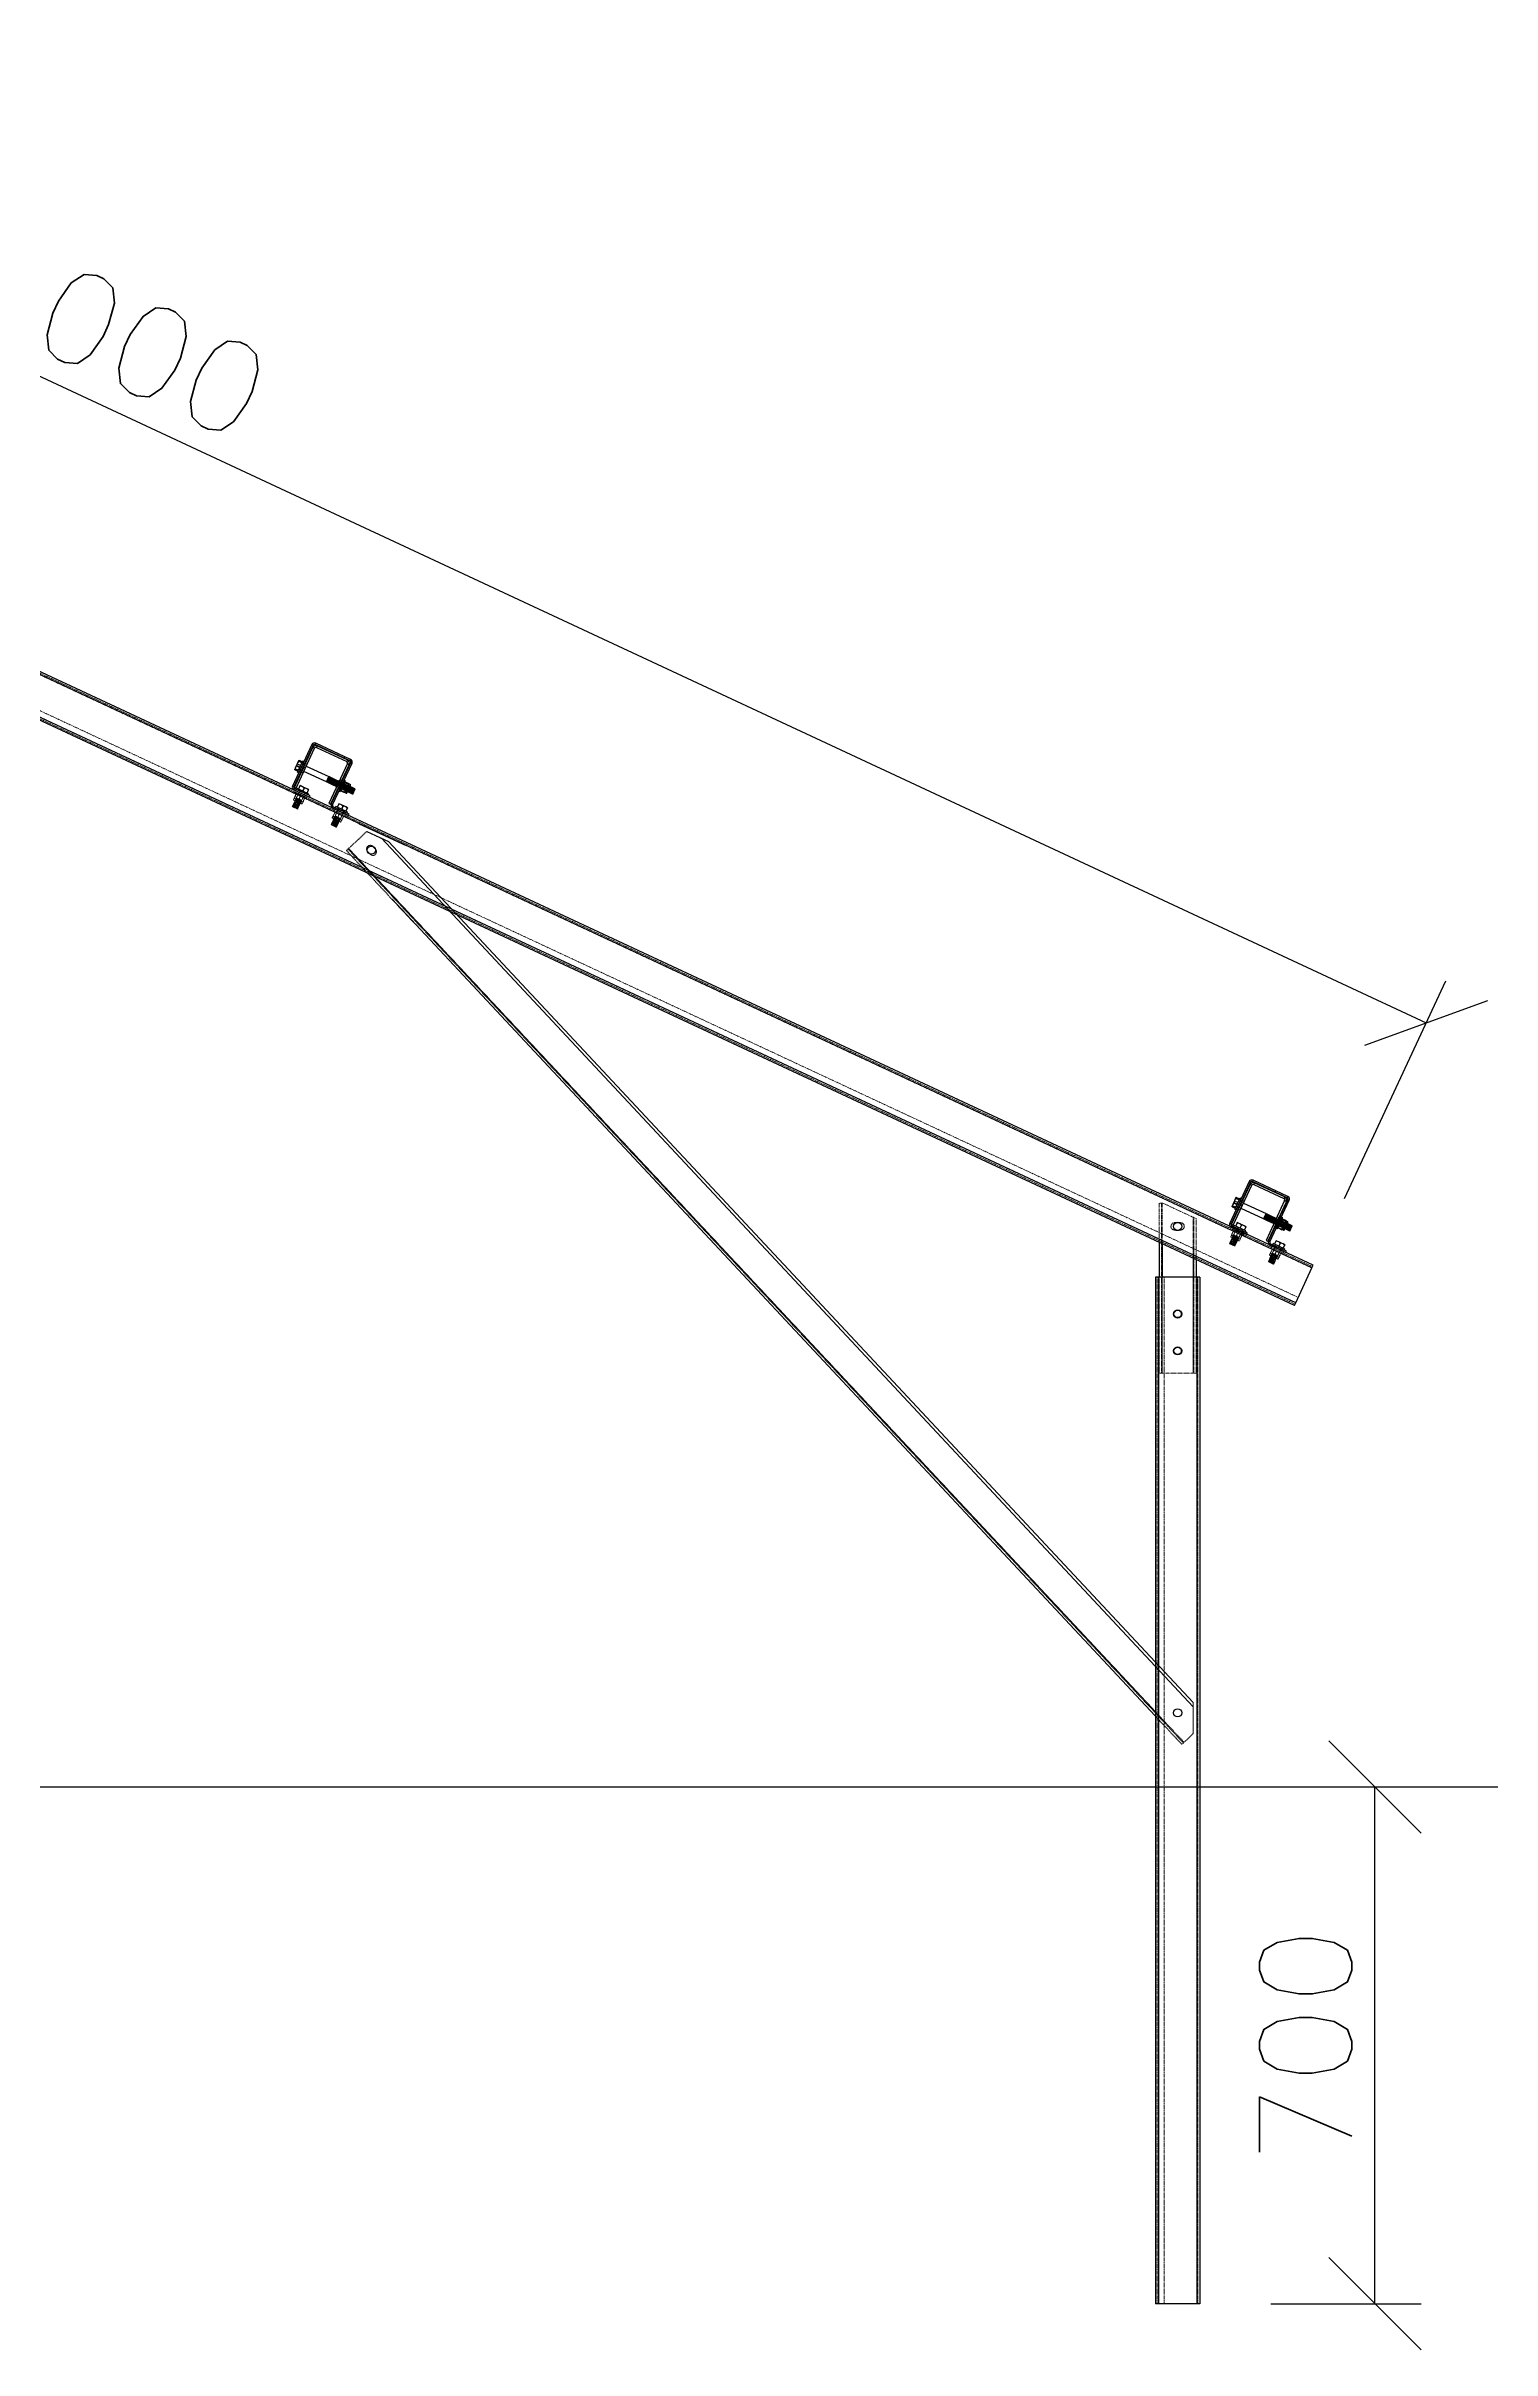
# Model space of a CAD drawing. Header units: millimetres. Extents: x -116399 to 112199, y -90759 to -31335.
# Drawn here: x 106836 to 108793, y -43565 to -40446 of the extents above; entities that cross this region are included whole.
import ezdxf

# ---------------------------------------------------------------- set-up
doc = ezdxf.new("R2010")
doc.units = ezdxf.units.MM
doc.linetypes.add('HIDDEN', pattern=[1.905, 1.27, -0.635])
doc.styles.add('Annotative', font='simplex.shx', dxfattribs={"height": 2.5})
doc.dimstyles.new('Annotative', dxfattribs={"dimscale": 0, "dimtxt": 2.5, "dimasz": 2.5, "dimexe": 1.25, "dimexo": 2, "dimtad": 1, "dimtxsty": 'Annotative', "dimblk": 'OBLIQUE', "dimcen": 2.5, "dimazin": 3, "dimtfac": 1, "dimtmove": 0, "dimatfit": 3, "dimfxl": 1})

# ---------------------------------------------------------------- blocks, each defined once
blk = doc.blocks.new('_Oblique')
at = {"color": 0, "linetype": 'ByBlock', "lineweight": -2}
blk.add_line((-0.5, -0.5), (0.5, 0.5), dxfattribs=at)
blk = doc.blocks.new('*D423')
at = {"color": 8, "lineweight": -2}
for p, q in [((108541.7, -42802.4), (108697.2, -42802.4)), ((108634.7, -43502.2), (108634.7, -42802.4)), ((108493.6, -43502.2), (108697.2, -43502.2))]:
    blk.add_line(p, q, dxfattribs=at)
at = {"layer": 'Defpoints', "color": 0}
for p in [(108441.7, -42802.4), (108634.7, -42802.4), (108393.6, -43502.2)]:
    blk.add_point(p, dxfattribs=at)
at = {"color": 8, "lineweight": -2, "xscale": 125, "yscale": 125, "zscale": 125}
for p, rotation in [((108634.7, -42802.4), 90), ((108634.7, -43502.2), 270)]:
    blk.add_blockref('_Oblique', p, dxfattribs=dict(at, rotation=rotation))
at = {"insert": (108541, -43152.3), "char_height": 125, "attachment_point": 5, "rotation": 90, "style": 'Annotative'}
blk.add_mtext('700', dxfattribs=at)
blk = doc.blocks.new('*D426')
at = {"color": 8, "lineweight": -2}
for p, q in [((104968.2, -40315.2), (105105.5, -40020.8)), ((105079.1, -40077.4), (108704.3, -41767.9)), ((108593.4, -42005.7), (108730.7, -41711.3))]:
    blk.add_line(p, q, dxfattribs=at)
at = {"layer": 'Defpoints', "color": 0}
for p in [(104925.9, -40405.8), (108704.3, -41767.9), (108551.2, -42096.3)]:
    blk.add_point(p, dxfattribs=at)
at = {"color": 8, "lineweight": -2, "xscale": 125, "yscale": 125, "zscale": 125}
for p, rotation in [((105079.1, -40077.4), 154.9996608847021), ((108704.3, -41767.9), 334.9996608847022)]:
    blk.add_blockref('_Oblique', p, dxfattribs=dict(at, rotation=rotation))
at = {"insert": (106931.3, -40837.7), "char_height": 125, "attachment_point": 5, "rotation": 334.9997, "style": 'Annotative'}
blk.add_mtext('4000', dxfattribs=at)
blk = doc.blocks.new('A$Cebdbe276')
at = {"color": 5, "linetype": 'Continuous', "lineweight": 25}
for p, q in [((-26, -2), (-26, 0)), ((26, 0), (-26, 0)), ((26, 0), (26, -2)), ((-36.8, -30.9), (-36.9, -31)), ((-36.9, -31), (-36.9, -31.2)), ((-36.9, -31), (-36.9, -31)), ((-36.4, -30.5), (-36.6, -30.6)), ((-36.4, -30.5), (-31.6, -30.5)), ((-31.6, -29), (-30, -29)), ((-31.6, -45.1), (-31.6, -29)), ((-30, -4), (-28, -4)), ((-30, -4), (-30, -66)), ((-28, -4), (-28, -66)), ((26, -2), (-26, -2)), ((28, -4), (30, -4)), ((28, -66), (28, -4)), ((30, -66), (30, -4)), ((30, -29), (31.6, -29)), ((31.6, -45.1), (31.6, -29)), ((31.6, -31), (31.6, -31)), ((32.1, -30.7), (37.6, -30.7)), ((38.1, -31), (38.1, -31)), ((38.1, -31), (40.1, -31)), ((38.1, -44), (38.1, -31)), ((40.1, -44), (40.1, -31)), ((-36.9, -31.2), (-36.4, -31.7)), ((-36.9, -31.2), (-36.9, -34.7)), ((-36.4, -32), (-36.9, -34.7)), ((-36.9, -34.7), (-36.9, -35.9)), ((-36.9, -35.9), (-36.4, -38.6)), ((-36.9, -35.9), (-36.9, -41.2)), ((-36.4, -39), (-36.9, -41.2)), ((-36.9, -41.2), (-36.9, -42.2)), ((-36.9, -42.2), (-36.4, -44.4)), ((-36.9, -42.2), (-36.9, -44)), ((-36.4, -44.5), (-36.8, -44.1)), ((-36.4, -32), (-36.4, -31.7)), ((-31.6, -31.7), (-36.4, -31.7)), ((-36.4, -32), (-31.6, -32)), ((-31.6, -38.6), (-36.4, -38.6)), ((-36.4, -39), (-36.4, -38.6)), ((-36.4, -39), (-31.6, -39)), ((-31.6, -44.4), (-36.4, -44.4)), ((-36.4, -44.5), (-36.4, -44.4)), ((-36.4, -44.5), (-31.6, -44.5)), ((-31.6, -46), (-31.6, -45.1)), ((-30, -46), (-31.6, -46)), ((-28, -33.5), (-27, -33.5)), ((-27, -41.5), (-28, -41.5)), ((-24.5, -33.5), (9.2, -33.5)), ((9.2, -41.5), (-24.5, -41.5)), ((-21, -61.6), (-21, -61.1)), ((-18.3, -61.1), (-21, -61.1)), ((-21, -61.6), (-20.8, -61.6)), ((-21, -61.6), (-21, -66.4)), ((-18.3, -61.1), (-20.8, -61.6)), ((-20.8, -66.4), (-20.8, -61.6)), ((-17.2, -61.1), (-18.3, -61.1)), ((-11.8, -61.1), (-17.2, -61.1)), ((-14.7, -61.6), (-17.2, -61.1)), ((-14.7, -61.6), (-14.3, -61.6)), ((-14.7, -61.6), (-14.7, -66.4)), ((-11.8, -61.1), (-14.3, -61.6)), ((-14.3, -66.4), (-14.3, -61.6)), ((-10.7, -61.1), (-11.8, -61.1)), ((-8.2, -61.6), (-10.7, -61.1)), ((-8, -61.1), (-10.7, -61.1)), ((-8.2, -61.6), (-8.2, -66.4)), ((-8.2, -61.6), (-8, -61.6)), ((-8, -61.1), (-8, -61.6)), ((-8, -66.4), (-8, -61.6)), ((9.2, -41.5), (9.2, -33.5)), ((9.2, -33.7), (9.4, -33.7)), ((9.4, -41.3), (9.2, -41.3)), ((9.4, -33.5), (10.2, -33.5)), ((9.4, -41.5), (9.4, -33.5)), ((10.2, -41.5), (9.4, -41.5)), ((10.2, -41.5), (10.2, -33.5)), ((10.2, -33.7), (10.4, -33.7)), ((10.4, -41.3), (10.2, -41.3)), ((10.4, -33.5), (11.2, -33.5)), ((10.4, -41.5), (10.4, -33.5)), ((11.2, -41.5), (10.4, -41.5)), ((11.2, -41.5), (11.2, -33.5)), ((11.2, -33.7), (11.4, -33.7)), ((11.4, -41.3), (11.2, -41.3)), ((11.4, -33.5), (12.2, -33.5)), ((11.4, -41.5), (11.4, -33.5)), ((12.2, -41.5), (11.4, -41.5)), ((12.2, -41.5), (12.2, -33.5)), ((12.2, -33.7), (12.4, -33.7)), ((12.4, -41.3), (12.2, -41.3)), ((12.4, -33.5), (13.2, -33.5)), ((12.4, -41.5), (12.4, -33.5)), ((13.2, -41.5), (12.4, -41.5)), ((13.2, -41.5), (13.2, -33.5)), ((13.2, -33.7), (13.4, -33.7)), ((13.4, -41.3), (13.2, -41.3)), ((13.4, -33.5), (14.2, -33.5)), ((13.4, -41.5), (13.4, -33.5)), ((14.2, -41.5), (13.4, -41.5)), ((14.2, -41.5), (14.2, -33.5)), ((14.2, -33.7), (14.4, -33.7)), ((14.4, -41.3), (14.2, -41.3)), ((14.4, -33.5), (15.2, -33.5)), ((14.4, -41.5), (14.4, -33.5)), ((15.2, -41.5), (14.4, -41.5)), ((15.2, -41.5), (15.2, -33.5)), ((15.2, -33.7), (15.4, -33.7)), ((15.4, -41.3), (15.2, -41.3)), ((15.4, -33.5), (16.2, -33.5)), ((15.4, -41.5), (15.4, -33.5)), ((16.2, -41.5), (15.4, -41.5)), ((16.2, -41.5), (16.2, -33.5)), ((16.2, -33.7), (16.4, -33.7)), ((16.4, -41.3), (16.2, -41.3)), ((16.4, -33.5), (17.2, -33.5)), ((16.4, -41.5), (16.4, -33.5)), ((17.2, -41.5), (16.4, -41.5)), ((17.2, -41.5), (17.2, -33.5)), ((17.2, -33.7), (17.4, -33.7)), ((17.4, -41.3), (17.2, -41.3)), ((17.4, -33.5), (18.2, -33.5)), ((17.4, -41.5), (17.4, -33.5)), ((18.2, -41.5), (17.4, -41.5)), ((18.2, -41.5), (18.2, -33.5)), ((18.2, -33.7), (18.4, -33.7)), ((18.4, -41.3), (18.2, -41.3)), ((18.4, -33.5), (19.2, -33.5)), ((18.4, -41.5), (18.4, -33.5)), ((19.2, -41.5), (18.4, -41.5)), ((19.2, -41.5), (19.2, -33.5)), ((19.2, -33.7), (19.4, -33.7)), ((19.4, -41.3), (19.2, -41.3)), ((19.4, -33.5), (20.2, -33.5)), ((19.4, -41.5), (19.4, -33.5)), ((20.2, -41.5), (19.4, -41.5)), ((20.2, -41.5), (20.2, -33.5)), ((20.2, -33.7), (20.4, -33.7)), ((20.4, -41.3), (20.2, -41.3)), ((20.4, -33.5), (21.2, -33.5)), ((20.4, -41.5), (20.4, -33.5)), ((21.2, -41.5), (20.4, -41.5)), ((21.2, -41.5), (21.2, -33.5)), ((21.2, -33.7), (21.4, -33.7)), ((21.4, -41.3), (21.2, -41.3)), ((21.4, -33.5), (22.2, -33.5)), ((21.4, -41.5), (21.4, -33.5)), ((22.2, -41.5), (21.4, -41.5)), ((22.2, -41.5), (22.2, -33.5)), ((22.2, -33.7), (22.4, -33.7)), ((22.4, -41.3), (22.2, -41.3)), ((22.4, -33.5), (23.2, -33.5)), ((22.4, -41.5), (22.4, -33.5)), ((23.2, -41.5), (22.4, -41.5)), ((23.2, -41.5), (23.2, -33.5)), ((23.2, -33.7), (23.4, -33.7)), ((23.4, -41.3), (23.2, -41.3)), ((23.4, -33.5), (24.2, -33.5)), ((23.4, -41.5), (23.4, -33.5)), ((24.2, -41.5), (23.4, -41.5)), ((24.2, -41.5), (24.2, -33.5)), ((24.2, -33.7), (24.4, -33.7)), ((24.4, -41.3), (24.2, -41.3)), ((24.4, -33.5), (24.5, -33.5)), ((24.4, -41.5), (24.4, -33.5)), ((24.5, -41.5), (24.4, -41.5)), ((27, -33.5), (27.2, -33.5)), ((27.2, -41.5), (27, -41.5)), ((27.2, -41.5), (27.2, -33.5)), ((27.2, -33.7), (27.4, -33.7)), ((27.4, -41.3), (27.2, -41.3)), ((27.4, -33.5), (28, -33.5)), ((27.4, -41.5), (27.4, -33.5)), ((28, -41.5), (27.4, -41.5)), ((31.6, -46), (30, -46)), ((32.2, -41.5), (31.6, -41.5)), ((31.6, -44), (31.6, -44)), ((31.6, -46), (31.6, -45.1)), ((32.1, -31.5), (32.1, -31.3)), ((37.6, -31.3), (32.1, -31.3)), ((32.1, -31.5), (37.6, -31.5)), ((32.1, -38.3), (32.1, -37.9)), ((37.6, -37.9), (32.1, -37.9)), ((32.1, -38.3), (37.6, -38.3)), ((32.1, -43.5), (32.1, -43.7)), ((32.1, -44.3), (32.1, -44.1)), ((37.6, -44.1), (32.1, -44.1)), ((32.1, -44.3), (37.6, -44.3)), ((37, -61.6), (37, -61.1)), ((39.7, -61.1), (37, -61.1)), ((37, -61.6), (37.2, -61.6)), ((37, -61.6), (37, -66.4)), ((39.7, -61.1), (37.2, -61.6)), ((37.2, -66.4), (37.2, -61.6)), ((37.6, -31.5), (37.6, -31.3)), ((37.6, -38.3), (37.6, -37.9)), ((38, -41.4), (37.6, -43.5)), ((37.6, -43.5), (37.6, -43.7)), ((37.6, -44.3), (37.6, -44.1)), ((38.1, -44), (38.1, -44)), ((40.1, -44), (38.1, -44)), ((40.8, -61.1), (39.7, -61.1)), ((40.6, -43.5), (40.6, -31.5)), ((40.6, -33.5), (41.2, -33.5)), ((41.2, -41.5), (40.6, -41.5)), ((46.2, -61.1), (40.8, -61.1)), ((43.3, -61.6), (40.8, -61.1)), ((41.2, -41.5), (41.2, -33.5)), ((41.2, -33.7), (41.4, -33.7)), ((41.4, -41.3), (41.2, -41.3)), ((41.4, -33.5), (42.2, -33.5)), ((41.4, -41.5), (41.4, -33.5)), ((42.2, -41.5), (41.4, -41.5)), ((42.2, -41.5), (42.2, -33.5)), ((42.2, -33.7), (42.4, -33.7)), ((42.4, -41.3), (42.2, -41.3)), ((42.4, -33.5), (43.2, -33.5)), ((42.4, -41.5), (42.4, -33.5)), ((43.2, -41.5), (42.4, -41.5)), ((43.2, -41.5), (43.2, -33.5)), ((43.2, -33.7), (43.4, -33.7)), ((43.4, -41.3), (43.2, -41.3)), ((43.3, -61.6), (43.7, -61.6)), ((43.3, -61.6), (43.3, -66.4)), ((43.4, -33.5), (44.2, -33.5)), ((43.4, -41.5), (43.4, -33.5)), ((44.2, -41.5), (43.4, -41.5)), ((46.2, -61.1), (43.7, -61.6)), ((43.7, -66.4), (43.7, -61.6)), ((44.2, -41.5), (44.2, -33.5)), ((44.2, -33.7), (44.4, -33.7)), ((44.4, -41.3), (44.2, -41.3)), ((44.4, -33.5), (45.2, -33.5)), ((44.4, -41.5), (44.4, -33.5)), ((45.2, -41.5), (44.4, -41.5)), ((45.2, -41.5), (45.2, -33.5)), ((45.2, -33.7), (45.4, -33.7)), ((45.4, -41.3), (45.2, -41.3)), ((45.4, -33.5), (46.2, -33.5)), ((45.4, -41.5), (45.4, -33.5)), ((46.2, -41.5), (45.4, -41.5)), ((46.2, -41.5), (46.2, -33.5)), ((46.2, -33.7), (46.4, -33.7)), ((46.4, -41.3), (46.2, -41.3)), ((47.3, -61.1), (46.2, -61.1)), ((46.4, -33.5), (47.2, -33.5)), ((46.4, -41.5), (46.4, -33.5)), ((47.2, -41.5), (46.4, -41.5)), ((47.2, -41.5), (47.2, -33.5)), ((47.2, -33.7), (47.4, -33.7)), ((47.4, -41.3), (47.2, -41.3)), ((49.8, -61.6), (47.3, -61.1)), ((50, -61.1), (47.3, -61.1)), ((47.4, -33.5), (48.2, -33.5)), ((47.4, -41.5), (47.4, -33.5)), ((48.2, -41.5), (47.4, -41.5)), ((48.2, -41.5), (48.2, -33.5)), ((48.2, -33.7), (48.4, -33.7)), ((48.4, -41.3), (48.2, -41.3)), ((48.4, -41.3), (48.4, -33.7)), ((49.8, -61.6), (49.8, -66.4)), ((49.8, -61.6), (50, -61.6)), ((50, -61.1), (50, -61.6)), ((50, -66.4), (50, -61.6)), ((-28, -66), (-30, -66)), ((-26, -68), (-26, -70)), ((-26, -68), (-17.5, -68)), ((-26, -70), (-17.5, -70)), ((-23, -68), (-23, -66.4)), ((-6, -66.4), (-23, -66.4)), ((-2.5, -68), (-17.5, -68)), ((-17.5, -70), (-2.5, -70)), ((-6, -66.4), (-6, -68)), ((-2.5, -70), (-2.5, -68)), ((30, -66), (28, -66)), ((32, -68), (32, -70)), ((32, -68), (40.5, -68)), ((32, -70), (40.5, -70)), ((35, -68), (35, -66.4)), ((52, -66.4), (35, -66.4)), ((40.5, -68), (40.5, -70)), ((55.5, -68), (40.5, -68)), ((40.5, -70), (55.5, -70)), ((52, -66.4), (52, -68)), ((55.5, -70), (55.5, -68))]:
    blk.add_line(p, q, dxfattribs=at)
at = {"color": 5, "linetype": 'HIDDEN', "lineweight": 18}
for p, q in [((-26, 0), (-26, -2)), ((-26, -2), (-26, 0)), ((-26, 0), (-26, -2)), ((-26, -2), (-26, 0)), ((-26, 0), (-26, -2)), ((-26, -2), (-26, 0)), ((-26, 0), (-26, -2)), ((-26, -2), (-26, 0)), ((-26, 0), (-26, -2)), ((-26, -2), (-26, 0)), ((-26, 0), (-26, -2)), ((-26, -2), (-26, 0)), ((-26, 0), (-26, -2)), ((-26, -2), (-26, 0)), ((-26, 0), (-26, -2)), ((-26, -2), (-26, 0)), ((-26, 0), (-26, -2)), ((7.7, -2), (7.7, 0)), ((17.7, 0), (17.7, -2)), ((26, -2), (26, 0)), ((26, 0), (26, -2)), ((26, -2), (26, 0)), ((26, 0), (26, -2)), ((26, -2), (26, 0)), ((26, 0), (26, -2)), ((26, -2), (26, 0)), ((26, 0), (26, -2)), ((26, -2), (26, 0)), ((26, 0), (26, -2)), ((26, -2), (26, 0)), ((26, 0), (26, -2)), ((26, -2), (26, 0)), ((26, 0), (26, -2)), ((26, -2), (26, 0)), ((26, 0), (26, -2)), ((26, -2), (26, 0)), ((-36.9, -32.8), (-36.4, -30.6)), ((-36.4, -30.5), (-36.4, -30.6)), ((-31.6, -30.6), (-36.4, -30.6)), ((-28, -4), (-30, -4)), ((-30, -4), (-28, -4)), ((-28, -4), (-30, -4)), ((-30, -4), (-28, -4)), ((-28, -4), (-30, -4)), ((-30, -4), (-28, -4)), ((-28, -4), (-30, -4)), ((-30, -4), (-28, -4)), ((-28, -4), (-30, -4)), ((-30, -4), (-28, -4)), ((-28, -4), (-30, -4)), ((-30, -4), (-28, -4)), ((-28, -4), (-30, -4)), ((-30, -4), (-28, -4)), ((-28, -4), (-30, -4)), ((-30, -4), (-28, -4)), ((-28, -4), (-30, -4)), ((30, -4), (28, -4)), ((28, -4), (30, -4)), ((30, -4), (28, -4)), ((28, -4), (30, -4)), ((30, -4), (28, -4)), ((28, -4), (30, -4)), ((30, -4), (28, -4)), ((28, -4), (30, -4)), ((30, -4), (28, -4)), ((28, -4), (30, -4)), ((30, -4), (28, -4)), ((28, -4), (30, -4)), ((30, -4), (28, -4)), ((28, -4), (30, -4)), ((30, -4), (28, -4)), ((28, -4), (30, -4)), ((30, -4), (28, -4)), ((31.6, -44), (31.6, -31)), ((32.1, -30.7), (32.1, -30.9)), ((37.6, -30.9), (32.1, -30.9)), ((37.6, -30.7), (37.6, -30.9)), ((40.1, -31), (40.1, -44)), ((-36.4, -36), (-36.9, -33.8)), ((-36.9, -39.1), (-36.4, -36.4)), ((-36.4, -43), (-36.9, -40.3)), ((-36.4, -36), (-36.4, -36.4)), ((-36.4, -36), (-31.6, -36)), ((-31.6, -36.4), (-36.4, -36.4)), ((-36.4, -43), (-31.6, -43)), ((-36.4, -43), (-36.4, -43.3)), ((-31.6, -43.3), (-36.4, -43.3)), ((-31.6, -33.3), (-30, -33.3)), ((-31.6, -33.5), (-28, -33.5)), ((-28, -41.5), (-31.6, -41.5)), ((-30, -41.7), (-31.6, -41.7)), ((-30, -32.5), (-28, -32.5)), ((-28, -42.5), (-30, -42.5)), ((24.5, -33.5), (25.2, -33.5)), ((24.5, -36.5), (27, -36.5)), ((27, -36.5), (24.5, -36.5)), ((24.5, -36.5), (27, -36.5)), ((27, -36.5), (24.5, -36.5)), ((24.5, -36.5), (27, -36.5)), ((27, -36.5), (24.5, -36.5)), ((24.5, -36.5), (27, -36.5)), ((27, -36.5), (24.5, -36.5)), ((27, -38.5), (24.5, -38.5)), ((27, -38.5), (24.5, -38.5)), ((27, -38.5), (24.5, -38.5)), ((27, -38.5), (24.5, -38.5)), ((27, -38.5), (24.5, -38.5)), ((27, -38.5), (24.5, -38.5)), ((27, -38.5), (24.5, -38.5)), ((27, -38.5), (24.5, -38.5)), ((25.2, -41.5), (24.5, -41.5)), ((25.2, -41.5), (25.2, -33.5)), ((25.2, -33.7), (25.4, -33.7)), ((25.4, -41.3), (25.2, -41.3)), ((25.4, -41.5), (25.4, -33.5)), ((25.4, -33.5), (26.2, -33.5)), ((26.2, -41.5), (25.4, -41.5)), ((26.2, -41.5), (26.2, -33.5)), ((26.2, -33.7), (26.4, -33.7)), ((26.4, -41.3), (26.2, -41.3)), ((26.4, -41.5), (26.4, -33.5)), ((26.4, -33.5), (27, -33.5)), ((27, -41.5), (26.4, -41.5)), ((28, -32.5), (30, -32.5)), ((28, -33.5), (28.2, -33.5)), ((28.2, -41.5), (28, -41.5)), ((30, -42.5), (28, -42.5)), ((28.2, -41.5), (28.2, -33.5)), ((28.2, -33.7), (28.4, -33.7)), ((28.4, -41.3), (28.2, -41.3)), ((28.4, -41.5), (28.4, -33.5)), ((28.4, -33.5), (29.2, -33.5)), ((29.2, -41.5), (28.4, -41.5)), ((29.2, -41.5), (29.2, -33.5)), ((29.2, -33.7), (29.4, -33.7)), ((29.4, -41.3), (29.2, -41.3)), ((29.4, -41.5), (29.4, -33.5)), ((29.4, -33.5), (30.2, -33.5)), ((30.2, -41.5), (29.4, -41.5)), ((30, -33.3), (31.6, -33.3)), ((31.6, -41.7), (30, -41.7)), ((30.2, -41.5), (30.2, -33.5)), ((30.2, -33.7), (30.4, -33.7)), ((30.4, -41.3), (30.2, -41.3)), ((30.4, -41.5), (30.4, -33.5)), ((30.4, -33.5), (31.2, -33.5)), ((31.2, -41.5), (30.4, -41.5)), ((31.2, -41.5), (31.2, -33.5)), ((31.2, -33.7), (31.4, -33.7)), ((31.4, -41.3), (31.2, -41.3)), ((31.4, -41.5), (31.4, -33.5)), ((31.4, -33.5), (32.2, -33.5)), ((31.6, -41.5), (31.4, -41.5)), ((31.6, -33.5), (40.5, -33.5)), ((40.5, -41.5), (31.6, -41.5)), ((32.1, -36.7), (32.1, -37.1)), ((32.1, -36.7), (37.6, -36.7)), ((37.6, -37.1), (32.1, -37.1)), ((32.1, -43.5), (37.6, -43.5)), ((37.6, -43.7), (32.1, -43.7)), ((32.2, -41.5), (32.2, -33.5)), ((32.2, -33.7), (32.4, -33.7)), ((32.4, -41.3), (32.2, -41.3)), ((32.4, -41.5), (32.4, -33.5)), ((32.4, -33.5), (33.2, -33.5)), ((33.2, -41.5), (32.4, -41.5)), ((33.2, -41.5), (33.2, -33.5)), ((33.2, -33.7), (33.4, -33.7)), ((33.4, -41.3), (33.2, -41.3)), ((33.4, -41.5), (33.4, -33.5)), ((33.4, -33.5), (34.2, -33.5)), ((34.2, -41.5), (33.4, -41.5)), ((34.2, -41.5), (34.2, -33.5)), ((34.2, -33.7), (34.4, -33.7)), ((34.4, -41.3), (34.2, -41.3)), ((34.4, -41.5), (34.4, -33.5)), ((34.4, -33.5), (35.2, -33.5)), ((35.2, -41.5), (34.4, -41.5)), ((35.2, -41.5), (35.2, -33.5)), ((35.2, -33.7), (35.4, -33.7)), ((35.4, -41.3), (35.2, -41.3)), ((35.4, -41.5), (35.4, -33.5)), ((35.4, -33.5), (36.2, -33.5)), ((36.2, -41.5), (35.4, -41.5)), ((36.2, -41.5), (36.2, -33.5)), ((36.2, -33.7), (36.4, -33.7)), ((36.4, -41.3), (36.2, -41.3)), ((36.4, -41.5), (36.4, -33.5)), ((36.4, -33.5), (37.2, -33.5)), ((37.2, -41.5), (36.4, -41.5)), ((37.2, -41.5), (37.2, -33.5)), ((37.2, -33.7), (37.4, -33.7)), ((37.4, -41.3), (37.2, -41.3)), ((37.4, -41.5), (37.4, -33.5)), ((37.4, -33.5), (38.2, -33.5)), ((38.2, -41.5), (37.4, -41.5)), ((37.6, -36.7), (37.6, -37.1)), ((38.2, -41.5), (38.2, -33.5)), ((38.2, -33.7), (38.4, -33.7)), ((38.4, -41.3), (38.2, -41.3)), ((38.4, -41.5), (38.4, -33.5)), ((38.4, -33.5), (39.2, -33.5)), ((39.2, -41.5), (38.4, -41.5)), ((39.2, -41.5), (39.2, -33.5)), ((39.2, -33.7), (39.4, -33.7)), ((39.4, -41.3), (39.2, -41.3)), ((39.4, -41.5), (39.4, -33.5)), ((39.4, -33.5), (40.2, -33.5)), ((40.2, -41.5), (39.4, -41.5)), ((40.1, -44), (40.1, -44)), ((40.2, -41.5), (40.2, -33.5)), ((40.2, -33.7), (40.4, -33.7)), ((40.4, -41.3), (40.2, -41.3)), ((40.4, -41.5), (40.4, -33.5)), ((40.4, -33.5), (40.6, -33.5)), ((40.6, -41.5), (40.4, -41.5)), ((40.5, -33.5), (40.6, -33.4)), ((40.5, -41.5), (40.5, -33.5)), ((40.6, -41.6), (40.5, -41.5)), ((-28, -66), (-30, -66)), ((-28, -66), (-30, -66)), ((-28, -66), (-30, -66)), ((-28, -66), (-30, -66)), ((-28, -66), (-30, -66)), ((-28, -66), (-30, -66)), ((-28, -66), (-30, -66)), ((-28, -66), (-30, -66)), ((-28, -66), (-30, -66)), ((-28, -66), (-30, -66)), ((-28, -66), (-30, -66)), ((-28, -66), (-30, -66)), ((-28, -66), (-30, -66)), ((-28, -66), (-30, -66)), ((-28, -66), (-30, -66)), ((-28, -66), (-30, -66)), ((-28, -66), (-30, -66)), ((-26, -68), (-26, -70)), ((-26, -68), (-26, -70)), ((-26, -68), (-26, -70)), ((-26, -68), (-26, -70)), ((-26, -68), (-26, -70)), ((-26, -68), (-26, -70)), ((-26, -68), (-26, -70)), ((-26, -68), (-26, -70)), ((-26, -68), (-26, -70)), ((-26, -68), (-26, -70)), ((-26, -68), (-26, -70)), ((-26, -68), (-26, -70)), ((-26, -68), (-26, -70)), ((-26, -68), (-26, -70)), ((-26, -68), (-26, -70)), ((-26, -68), (-26, -70)), ((-26, -68), (-26, -70)), ((-23, -73.6), (-23, -72)), ((-6, -73.6), (-23, -73.6)), ((-21, -74.1), (-21, -73.6)), ((-8, -73.6), (-21, -73.6)), ((-21, -73.6), (-21, -73.6)), ((-20.8, -74.1), (-21, -74.1)), ((-21, -74.1), (-20.8, -74.1)), ((-21, -74.1), (-21, -79.6)), ((-21, -79.6), (-21, -80.1)), ((-20.8, -79.6), (-21, -79.6)), ((-21, -79.6), (-20.8, -79.6)), ((-21, -80.1), (-8, -80.1)), ((-21, -80.1), (-21, -80.1)), ((-21, -82.1), (-21, -80.1)), ((-8, -82.1), (-21, -82.1)), ((-20.8, -79.6), (-20.8, -74.1)), ((-20.5, -82.6), (-8.5, -82.6)), ((-18.7, -68), (-18.7, -66.4)), ((-18.7, -73.6), (-18.7, -72)), ((-18.6, -82.6), (-18.5, -82.5)), ((-18.5, -78.2), (-18.5, -66.4)), ((-18.5, -82.5), (-18.5, -73.6)), ((-18.5, -78.2), (-10.5, -78.2)), ((-18.5, -78.4), (-10.5, -78.4)), ((-18.5, -79.2), (-18.5, -78.4)), ((-18.5, -79.2), (-10.5, -79.2)), ((-18.5, -79.4), (-10.5, -79.4)), ((-18.5, -80.2), (-18.5, -79.4)), ((-18.5, -80.2), (-10.5, -80.2)), ((-18.5, -80.4), (-10.5, -80.4)), ((-18.5, -81.2), (-18.5, -80.4)), ((-18.5, -81.2), (-10.5, -81.2)), ((-18.5, -81.4), (-10.5, -81.4)), ((-18.5, -82.2), (-18.5, -81.4)), ((-18.5, -82.2), (-10.5, -82.2)), ((-18.5, -82.4), (-10.5, -82.4)), ((-18.5, -83.2), (-18.5, -82.4)), ((-18.5, -82.5), (-10.5, -82.5)), ((-18.5, -83.2), (-10.5, -83.2)), ((-18.5, -83.4), (-10.5, -83.4)), ((-18.5, -84.2), (-18.5, -83.4)), ((-18.5, -84.2), (-10.5, -84.2)), ((-18.5, -84.4), (-10.5, -84.4)), ((-18.5, -85.2), (-18.5, -84.4)), ((-18.5, -85.2), (-10.5, -85.2)), ((-18.5, -85.4), (-10.5, -85.4)), ((-18.5, -86.2), (-18.5, -85.4)), ((-18.5, -86.2), (-10.5, -86.2)), ((-18.5, -86.4), (-10.5, -86.4)), ((-18.5, -87.2), (-18.5, -86.4)), ((-18.5, -87.2), (-10.5, -87.2)), ((-18.5, -87.4), (-10.5, -87.4)), ((-18.5, -88.2), (-18.5, -87.4)), ((-18.5, -88.2), (-10.5, -88.2)), ((-18.5, -88.4), (-10.5, -88.4)), ((-18.5, -89.2), (-18.5, -88.4)), ((-18.5, -89.2), (-10.5, -89.2)), ((-18.5, -89.4), (-10.5, -89.4)), ((-18.5, -90.2), (-18.5, -89.4)), ((-18.5, -90.2), (-10.5, -90.2)), ((-18.5, -90.4), (-10.5, -90.4)), ((-18.5, -91.2), (-18.5, -90.4)), ((-18.5, -91.2), (-10.5, -91.2)), ((-18.3, -78.4), (-18.3, -78.2)), ((-18.3, -79.4), (-18.3, -79.2)), ((-18.3, -80.4), (-18.3, -80.2)), ((-18.3, -81.4), (-18.3, -81.2)), ((-18.3, -82.4), (-18.3, -82.2)), ((-18.3, -83.4), (-18.3, -83.2)), ((-18.3, -84.4), (-18.3, -84.2)), ((-18.3, -85.4), (-18.3, -85.2)), ((-18.3, -86.4), (-18.3, -86.2)), ((-18.3, -87.4), (-18.3, -87.2)), ((-18.3, -88.4), (-18.3, -88.2)), ((-18.3, -89.4), (-18.3, -89.2)), ((-18.3, -90.4), (-18.3, -90.2)), ((-18.3, -91.4), (-18.3, -91.2)), ((-18.3, -91.4), (-10.7, -91.4)), ((-14.7, -74.1), (-14.3, -74.1)), ((-14.7, -74.1), (-14.7, -79.6)), ((-14.7, -79.6), (-14.3, -79.6)), ((-14.3, -79.6), (-14.3, -74.1)), ((-10.7, -78.2), (-10.7, -78.4)), ((-10.7, -79.2), (-10.7, -79.4)), ((-10.7, -80.2), (-10.7, -80.4)), ((-10.7, -81.2), (-10.7, -81.4)), ((-10.7, -82.2), (-10.7, -82.4)), ((-10.7, -83.2), (-10.7, -83.4)), ((-10.7, -84.2), (-10.7, -84.4)), ((-10.7, -85.2), (-10.7, -85.4)), ((-10.7, -86.2), (-10.7, -86.4)), ((-10.7, -87.2), (-10.7, -87.4)), ((-10.7, -88.2), (-10.7, -88.4)), ((-10.7, -89.2), (-10.7, -89.4)), ((-10.7, -90.2), (-10.7, -90.4)), ((-10.7, -91.2), (-10.7, -91.4)), ((-10.5, -66.4), (-10.5, -78.2)), ((-10.5, -73.6), (-10.5, -82.5)), ((-10.5, -78.4), (-10.5, -79.2)), ((-10.5, -79.4), (-10.5, -80.2)), ((-10.5, -80.4), (-10.5, -81.2)), ((-10.5, -81.4), (-10.5, -82.2)), ((-10.5, -82.4), (-10.5, -83.2)), ((-10.5, -82.5), (-10.4, -82.6)), ((-10.5, -83.4), (-10.5, -84.2)), ((-10.5, -84.4), (-10.5, -85.2)), ((-10.5, -85.4), (-10.5, -86.2)), ((-10.5, -86.4), (-10.5, -87.2)), ((-10.5, -87.4), (-10.5, -88.2)), ((-10.5, -88.4), (-10.5, -89.2)), ((-10.5, -89.4), (-10.5, -90.2)), ((-10.5, -90.4), (-10.5, -91.2)), ((-10.3, -66.4), (-10.3, -68)), ((-10.3, -72), (-10.3, -73.6)), ((-8.2, -74.1), (-8, -74.1)), ((-8, -74.1), (-8.2, -74.1)), ((-8.2, -74.1), (-8.2, -79.6)), ((-8, -79.6), (-8.2, -79.6)), ((-8.2, -79.6), (-8, -79.6)), ((-8, -74.1), (-8, -73.6)), ((-8, -73.6), (-8, -73.6)), ((-8, -79.6), (-8, -74.1)), ((-8, -79.6), (-8, -80.1)), ((-8, -80.1), (-8, -80.1)), ((-8, -80.1), (-8, -82.1)), ((-6, -72), (-6, -73.6)), ((30, -66), (28, -66)), ((30, -66), (28, -66)), ((30, -66), (28, -66)), ((30, -66), (28, -66)), ((30, -66), (28, -66)), ((30, -66), (28, -66)), ((30, -66), (28, -66)), ((30, -66), (28, -66)), ((30, -66), (28, -66)), ((30, -66), (28, -66)), ((30, -66), (28, -66)), ((30, -66), (28, -66)), ((30, -66), (28, -66)), ((30, -66), (28, -66)), ((30, -66), (28, -66)), ((30, -66), (28, -66)), ((30, -66), (28, -66)), ((32, -68), (32, -70)), ((32, -68), (32, -70)), ((32, -68), (32, -70)), ((32, -68), (32, -70)), ((32, -68), (32, -70)), ((32, -68), (32, -70)), ((32, -68), (32, -70)), ((32, -68), (32, -70)), ((32, -68), (32, -70)), ((32, -68), (32, -70)), ((32, -68), (32, -70)), ((32, -68), (32, -70)), ((32, -68), (32, -70)), ((32, -68), (32, -70)), ((32, -68), (32, -70)), ((32, -68), (32, -70)), ((32, -68), (32, -70)), ((34.5, -72), (34.5, -70)), ((35, -73.6), (35, -72)), ((52, -73.6), (35, -73.6)), ((37, -74.1), (37, -73.6)), ((50, -73.6), (37, -73.6)), ((37, -73.6), (37, -73.6)), ((37.2, -74.1), (37, -74.1)), ((37, -74.1), (37.2, -74.1)), ((37, -74.1), (37, -79.6)), ((37, -79.6), (37, -80.1)), ((37.2, -79.6), (37, -79.6)), ((37, -79.6), (37.2, -79.6)), ((37, -80.1), (50, -80.1)), ((37, -80.1), (37, -80.1)), ((37, -82.1), (37, -80.1)), ((50, -82.1), (37, -82.1)), ((37.2, -79.6), (37.2, -74.1)), ((37.5, -82.6), (49.5, -82.6)), ((38.5, -70), (38.5, -68)), ((39, -70), (39, -68)), ((39.3, -68), (39.3, -66.4)), ((39.3, -73.6), (39.3, -72)), ((39.4, -82.6), (39.5, -82.5)), ((39.5, -78.2), (39.5, -66.4)), ((39.5, -72), (39.5, -70)), ((39.5, -70), (39.5, -72)), ((39.5, -82.5), (39.5, -73.6)), ((39.5, -78.2), (47.5, -78.2)), ((39.5, -78.4), (47.5, -78.4)), ((39.5, -79.2), (39.5, -78.4)), ((39.5, -79.2), (47.5, -79.2)), ((39.5, -79.4), (47.5, -79.4)), ((39.5, -80.2), (39.5, -79.4)), ((39.5, -80.2), (47.5, -80.2)), ((39.5, -80.4), (47.5, -80.4)), ((39.5, -81.2), (39.5, -80.4)), ((39.5, -81.2), (47.5, -81.2)), ((39.5, -81.4), (47.5, -81.4)), ((39.5, -82.2), (39.5, -81.4)), ((39.5, -82.2), (47.5, -82.2)), ((39.5, -82.4), (47.5, -82.4)), ((39.5, -83.2), (39.5, -82.4)), ((39.5, -82.5), (47.5, -82.5)), ((39.5, -83.2), (47.5, -83.2)), ((39.5, -83.4), (47.5, -83.4)), ((39.5, -84.2), (39.5, -83.4)), ((39.5, -84.2), (47.5, -84.2)), ((39.5, -84.4), (47.5, -84.4)), ((39.5, -85.2), (39.5, -84.4)), ((39.5, -85.2), (47.5, -85.2)), ((39.5, -85.4), (47.5, -85.4)), ((39.5, -86.2), (39.5, -85.4)), ((39.5, -86.2), (47.5, -86.2)), ((39.5, -86.4), (47.5, -86.4)), ((39.5, -87.2), (39.5, -86.4)), ((39.5, -87.2), (47.5, -87.2)), ((39.5, -87.4), (47.5, -87.4)), ((39.5, -88.2), (39.5, -87.4)), ((39.5, -88.2), (47.5, -88.2)), ((39.5, -88.4), (47.5, -88.4)), ((39.5, -89.2), (39.5, -88.4)), ((39.5, -89.2), (47.5, -89.2)), ((39.5, -89.4), (47.5, -89.4)), ((39.5, -90.2), (39.5, -89.4)), ((39.5, -90.2), (47.5, -90.2)), ((39.5, -90.4), (47.5, -90.4)), ((39.5, -91.2), (39.5, -90.4)), ((39.5, -91.2), (47.5, -91.2)), ((39.7, -78.4), (39.7, -78.2)), ((39.7, -79.4), (39.7, -79.2)), ((39.7, -80.4), (39.7, -80.2)), ((39.7, -81.4), (39.7, -81.2)), ((39.7, -82.4), (39.7, -82.2)), ((39.7, -83.4), (39.7, -83.2)), ((39.7, -84.4), (39.7, -84.2)), ((39.7, -85.4), (39.7, -85.2)), ((39.7, -86.4), (39.7, -86.2)), ((39.7, -87.4), (39.7, -87.2)), ((39.7, -88.4), (39.7, -88.2)), ((39.7, -89.4), (39.7, -89.2)), ((39.7, -90.4), (39.7, -90.2)), ((39.7, -91.4), (39.7, -91.2)), ((39.7, -91.4), (47.3, -91.4)), ((40.5, -70), (40.5, -68)), ((40.5, -68), (40.5, -70)), ((40.5, -70), (40.5, -68)), ((40.5, -68), (40.5, -70)), ((40.5, -70), (40.5, -68)), ((40.5, -68), (40.5, -70)), ((40.5, -70), (40.5, -68)), ((40.5, -68), (40.5, -70)), ((40.5, -70), (40.5, -68)), ((40.5, -68), (40.5, -70)), ((40.5, -70), (40.5, -68)), ((40.5, -68), (40.5, -70)), ((40.5, -70), (40.5, -68)), ((40.5, -68), (40.5, -70)), ((40.5, -70), (40.5, -68)), ((40.5, -68), (40.5, -70)), ((40.5, -70), (40.5, -68)), ((43.3, -74.1), (43.7, -74.1)), ((43.3, -74.1), (43.3, -79.6)), ((43.3, -79.6), (43.7, -79.6)), ((43.7, -79.6), (43.7, -74.1)), ((47.3, -78.2), (47.3, -78.4)), ((47.3, -79.2), (47.3, -79.4)), ((47.3, -80.2), (47.3, -80.4)), ((47.3, -81.2), (47.3, -81.4)), ((47.3, -82.2), (47.3, -82.4)), ((47.3, -83.2), (47.3, -83.4)), ((47.3, -84.2), (47.3, -84.4)), ((47.3, -85.2), (47.3, -85.4)), ((47.3, -86.2), (47.3, -86.4)), ((47.3, -87.2), (47.3, -87.4)), ((47.3, -88.2), (47.3, -88.4)), ((47.3, -89.2), (47.3, -89.4)), ((47.3, -90.2), (47.3, -90.4)), ((47.3, -91.2), (47.3, -91.4)), ((47.5, -66.4), (47.5, -78.2)), ((47.5, -70), (47.5, -72)), ((47.5, -70), (47.5, -72)), ((47.5, -73.6), (47.5, -82.5)), ((47.5, -78.4), (47.5, -79.2)), ((47.5, -79.4), (47.5, -80.2)), ((47.5, -80.4), (47.5, -81.2)), ((47.5, -81.4), (47.5, -82.2)), ((47.5, -82.4), (47.5, -83.2)), ((47.5, -82.5), (47.6, -82.6)), ((47.5, -83.4), (47.5, -84.2)), ((47.5, -84.4), (47.5, -85.2)), ((47.5, -85.4), (47.5, -86.2)), ((47.5, -86.4), (47.5, -87.2)), ((47.5, -87.4), (47.5, -88.2)), ((47.5, -88.4), (47.5, -89.2)), ((47.5, -89.4), (47.5, -90.2)), ((47.5, -90.4), (47.5, -91.2)), ((47.7, -66.4), (47.7, -68)), ((47.7, -72), (47.7, -73.6)), ((48, -68), (48, -70)), ((48.4, -68), (48.4, -70)), ((49.8, -74.1), (50, -74.1)), ((50, -74.1), (49.8, -74.1)), ((49.8, -74.1), (49.8, -79.6)), ((50, -79.6), (49.8, -79.6)), ((49.8, -79.6), (50, -79.6)), ((50, -74.1), (50, -73.6)), ((50, -73.6), (50, -73.6)), ((50, -79.6), (50, -74.1)), ((50, -79.6), (50, -80.1)), ((50, -80.1), (50, -80.1)), ((50, -80.1), (50, -82.1)), ((52, -72), (52, -73.6)), ((52.5, -70), (52.5, -72))]:
    blk.add_line(p, q, dxfattribs=at)
at = {"color": 1, "linetype": 'Continuous', "lineweight": 25}
for p, q in [((-27, -7), (-24.5, -7)), ((-27, -66.5), (-27, -7)), ((-24.5, -66.5), (-24.5, -7)), ((-22.5, -5), (-22.5, -2.5)), ((-22.5, -2.5), (22.5, -2.5)), ((-22.5, -5), (22.5, -5)), ((22.5, -2.5), (22.5, -5)), ((24.5, -7), (27, -7)), ((24.5, -7), (24.5, -66.5)), ((27, -7), (27, -66.5)), ((-27, -66.5), (-24.5, -66.5)), ((24.5, -66.5), (27, -66.5))]:
    blk.add_line(p, q, dxfattribs=at)
at = {"color": 1, "linetype": 'HIDDEN', "lineweight": 18}
for p, q in [((-24.5, -7), (-27, -7)), ((-27, -31), (-24.5, -31)), ((-22.5, -2.5), (-22.5, -5)), ((22.5, -5), (22.5, -2.5)), ((27, -7), (24.5, -7)), ((24.5, -31), (27, -31)), ((-27, -33.5), (-24.5, -33.5)), ((-27, -36.5), (-24.5, -36.5)), ((-24.5, -36.5), (-27, -36.5)), ((-24.5, -36.5), (-27, -36.5)), ((-27, -36.5), (-24.5, -36.5)), ((-24.5, -36.5), (-27, -36.5)), ((-27, -36.5), (-24.5, -36.5)), ((-24.5, -36.5), (-27, -36.5)), ((-27, -36.5), (-24.5, -36.5)), ((-24.5, -38.5), (-27, -38.5)), ((-24.5, -38.5), (-27, -38.5)), ((-24.5, -38.5), (-27, -38.5)), ((-24.5, -38.5), (-27, -38.5)), ((-24.5, -38.5), (-27, -38.5)), ((-24.5, -38.5), (-27, -38.5)), ((-24.5, -38.5), (-27, -38.5)), ((-24.5, -38.5), (-27, -38.5)), ((-24.5, -41.5), (-27, -41.5)), ((-24.5, -44), (-27, -44)), ((27, -44), (24.5, -44))]:
    blk.add_line(p, q, dxfattribs=at)
at = {"color": 5}
blk.add_line((-23, -72), (-6, -72), dxfattribs=at)
at = {"color": 5, "linetype": 'Continuous', "lineweight": 25, "flags": 128}
for points in [[(32.1, -30.7), (31.6, -31), (32.1, -31.3)], [(31.6, -33.6), (31.6, -33.4), (32.1, -30.9)], [(37.6, -31.3), (38.1, -31), (37.6, -30.7)], [(37.6, -30.9), (38, -32.5), (38, -33.6)], [(32.1, -44.3), (31.6, -44), (32.1, -43.7)], [(32.1, -43.5), (31.7, -41.7), (31.7, -41.5)], [(37.6, -43.7), (38.1, -44), (37.6, -44.3)]]:
    blk.add_lwpolyline(points, dxfattribs=at)
at = {"color": 5, "linetype": 'HIDDEN', "lineweight": 18, "flags": 128}
for points in [[(32.1, -36.7), (31.7, -35.1), (31.6, -33.6)], [(31.7, -41.5), (31.6, -39.9), (32.1, -37.1)], [(38, -33.6), (38.1, -34.2), (37.6, -36.7)]]:
    blk.add_lwpolyline(points, dxfattribs=at)
at = {"color": 5, "linetype": 'Continuous', "lineweight": 25}
for centre, radius, start, end in [((-26, -4), 4, 90, 180), ((26, -4), 4, 0, 90), ((-26, -4), 2, 90, 180), ((26, -4), 2, 0, 90), ((40.1, -31.5), 0.5, 0, 90), ((41.8, -34.7), 10.2, 161.7998, 198.2002), ((40.1, -41.2), 8.5, 160.0939, 199.9061), ((27.9, -34.7), 10.2, 341.7998, 18.2002), ((29.6, -41.2), 8.5, 340.0939, 19.9061), ((40.1, -43.5), 0.5, 270, 360), ((-26, -66), 4, 180, 270), ((-26, -66), 2, 180, 270), ((32, -66), 4, 180, 270), ((32, -66), 2, 180, 270)]:
    blk.add_arc(centre, radius, start, end, dxfattribs=at)
at = {"color": 1, "linetype": 'Continuous', "lineweight": 25}
for centre, radius, start, end in [((-22.5, -7), 4.5, 90, 180), ((-22.5, -7), 2, 90, 180), ((22.5, -7), 4.5, 0, 90), ((22.5, -7), 2, 0, 90)]:
    blk.add_arc(centre, radius, start, end, dxfattribs=at)
at = {"color": 5, "linetype": 'HIDDEN', "lineweight": 18}
for centre, radius, start, end in [((30.1, -39.9), 7.97, 349.2195, 20.6703), ((-20.5, -82.1), 0.5, 180, 270), ((-17.7, -83), 9.37, 71.0428, 108.9572), ((-17.7, -83), 9.37, 71.0428, 108.9572), ((-17.7, -70.7), 9.37, 251.0428, 288.9572), ((-17.7, -70.7), 9.37, 251.0428, 288.9572), ((-11.2, -83), 9.37, 71.0428, 108.9572), ((-11.2, -83), 9.37, 71.0428, 108.9572), ((-11.2, -70.7), 9.37, 251.0428, 288.9572), ((-11.2, -70.7), 9.37, 251.0428, 288.9572), ((-8.5, -82.1), 0.5, 270, 0), ((37.5, -82.1), 0.5, 180, 270), ((40.3, -83), 9.37, 71.0428, 108.9572), ((40.3, -83), 9.37, 71.0428, 108.9572), ((40.3, -70.7), 9.37, 251.0428, 288.9572), ((40.3, -70.7), 9.37, 251.0428, 288.9572), ((46.8, -83), 9.37, 71.0428, 108.9572), ((46.8, -83), 9.37, 71.0428, 108.9572), ((46.8, -70.7), 9.37, 251.0428, 288.9572), ((46.8, -70.7), 9.37, 251.0428, 288.9572), ((49.5, -82.1), 0.5, 270, 0)]:
    blk.add_arc(centre, radius, start, end, dxfattribs=at)

msp = doc.modelspace()

# ---------------------------------------------------------------- linework, layer by layer
at = {"color": 7, "linetype": 'Continuous', "lineweight": 25}
for p, q in [((108549.472, -42099.909), (104924.251, -40409.414)), ((108551.163, -42096.283), (104925.941, -40405.789)), ((108525.805, -42150.662), (104900.584, -40460.167)), ((108527.496, -42147.037), (104902.274, -40456.542)), ((108337.652, -42700.888), (107245.358, -41532.069)), ((107271.045, -41536.122), (107274.116, -41539.408)), ((107278.351, -41529.294), (107281.422, -41532.58)), ((108388.624, -42693.918), (107289.715, -41518.02)), ((108388.624, -42688.06), (107299.45, -41522.579)), ((108337.368, -42706.442), (107304.146, -41600.834)), ((108365.332, -42038.597), (108369.915, -42038.597)), ((108342.624, -42065.04), (108342.624, -42112.203)), ((108346.624, -42066.906), (108346.624, -42112.203)), ((108365.332, -42048.597), (108369.915, -42048.597)), ((108388.624, -42086.491), (108388.624, -42112.203)), ((108392.624, -42088.356), (108392.624, -42112.203)), ((108527.496, -42147.037), (108549.472, -42099.909)), ((108549.472, -42099.909), (108551.163, -42096.283)), ((108341.624, -42112.203), (108337.624, -42112.203)), ((108337.624, -42112.203), (108337.624, -43502.203)), ((108341.624, -42112.203), (108341.624, -43502.203)), ((108393.624, -42112.203), (108341.624, -42112.203)), ((108393.624, -42112.203), (108393.624, -43502.203)), ((108397.624, -42112.203), (108393.624, -42112.203)), ((108397.624, -42112.203), (108397.624, -43502.203)), ((108525.805, -42150.662), (108527.496, -42147.037)), ((108341.624, -43502.203), (108337.624, -43502.203)), ((108393.624, -43502.203), (108341.624, -43502.203)), ((108397.624, -43502.203), (108393.624, -43502.203))]:
    msp.add_line(p, q, dxfattribs=at)
at = {"color": 7, "linetype": 'HIDDEN', "lineweight": 18}
for p, q in [((108549.472, -42099.909), (104924.251, -40409.414)), ((108549.472, -42099.909), (104924.251, -40409.414)), ((108549.472, -42099.909), (104924.251, -40409.414)), ((108550.317, -42098.096), (104925.096, -40407.602)), ((108530.877, -42139.786), (104905.655, -40449.292)), ((108526.65, -42148.849), (104901.429, -40458.355)), ((108527.496, -42147.037), (104902.274, -40456.542)), ((108527.496, -42147.037), (104902.274, -40456.542)), ((108527.496, -42147.037), (104902.274, -40456.542)), ((108527.496, -42147.037), (104902.274, -40456.542)), ((108527.496, -42147.037), (104902.274, -40456.542)), ((108527.496, -42147.037), (104902.274, -40456.542)), ((108527.496, -42147.037), (104902.274, -40456.542)), ((107242.435, -41534.8), (107270.179, -41508.872)), ((107332.988, -41631.696), (107242.435, -41534.8)), ((108375.448, -42742.796), (107244.627, -41532.751)), ((108376.178, -42742.113), (107245.358, -41532.069)), ((108376.178, -42742.113), (107245.358, -41532.069)), ((108376.178, -42742.113), (107245.358, -41532.069)), ((107343.837, -41637.447), (107245.358, -41532.069)), ((107274.116, -41539.408), (107274.459, -41539.775)), ((107281.422, -41532.58), (107281.765, -41532.947)), ((108342.624, -42012.203), (108342.624, -42065.04)), ((108346.624, -42012.203), (108342.624, -42012.203)), ((108345.624, -42012.203), (108345.624, -42242.203)), ((108347.624, -42012.203), (108346.624, -42012.203)), ((108346.624, -42012.203), (108346.624, -42242.203)), ((108346.624, -42012.203), (108346.624, -42242.203)), ((108346.624, -42012.203), (108346.624, -42242.203)), ((108346.624, -42012.203), (108346.624, -42066.906)), ((108388.624, -42031.322), (108347.624, -42012.203)), ((108363.624, -42038.597), (108365.332, -42038.597)), ((108369.915, -42038.597), (108371.624, -42038.597)), ((108388.624, -42031.322), (108392.624, -42033.187)), ((108388.624, -42031.322), (108388.624, -42242.203)), ((108388.624, -42031.322), (108388.624, -42242.203)), ((108388.624, -42031.322), (108388.624, -42242.203)), ((108388.624, -42031.322), (108388.624, -42086.491)), ((108389.624, -42031.788), (108389.624, -42242.203)), ((108392.624, -42033.187), (108392.624, -42088.356)), ((108363.624, -42048.597), (108365.332, -42048.597)), ((108369.915, -42048.597), (108371.624, -42048.597)), ((108340.124, -42112.203), (108340.124, -43502.203)), ((108341.624, -42112.203), (108341.624, -43502.203)), ((108341.624, -42112.203), (108341.624, -43502.203)), ((108341.624, -42112.203), (108341.624, -43502.203)), ((108341.624, -42112.203), (108341.624, -43502.203)), ((108341.624, -42112.203), (108341.624, -43502.203)), ((108341.624, -42112.203), (108341.624, -43502.203)), ((108341.624, -42112.203), (108341.624, -43502.203)), ((108342.624, -42112.203), (108342.624, -42242.203)), ((108346.624, -42112.203), (108346.624, -42242.203)), ((108349.624, -42112.203), (108349.624, -43502.203)), ((108388.624, -42112.203), (108388.624, -42242.203)), ((108392.624, -42112.203), (108392.624, -42242.203)), ((108393.624, -42112.203), (108393.624, -43502.203)), ((108393.624, -42112.203), (108393.624, -43502.203)), ((108395.124, -42112.203), (108395.124, -43502.203)), ((108346.624, -42242.203), (108342.624, -42242.203)), ((108388.624, -42242.203), (108346.624, -42242.203)), ((108392.624, -42242.203), (108388.624, -42242.203)), ((108393.624, -42692.153), (108393.624, -43502.203)), ((108373.256, -42744.844), (108337.368, -42706.442)), ((108376.178, -42742.113), (108337.652, -42700.888)), ((108373.256, -42744.844), (108376.178, -42742.113)), ((108376.178, -42742.113), (108388.624, -42730.483))]:
    msp.add_line(p, q, dxfattribs=at)
for p, q in [((107259.67, -41498.455), (107323.055, -41528.012)), ((107270.179, -41508.872), (107299.45, -41522.579)), ((103928.301, -42802.377), (109580.91, -42802.377))]:
    msp.add_line(p, q)
at = {"color": 7, "linetype": 'Continuous', "lineweight": 18}
msp.add_line((108388.624, -42688.06), (108388.624, -42730.483), dxfattribs=at)
at = {"color": 7, "linetype": 'Continuous', "lineweight": 25}
for centre, radius in [((107276.205, -41534.32), 5.5), ((107276.205, -41534.32), 5.5), ((108367.624, -42043.597), 5.5), ((108367.624, -42162.203), 5.5), ((108367.624, -42162.203), 5), ((108367.624, -42212.203), 5.5), ((108367.624, -42212.203), 5), ((108367.624, -42702.203), 5.5)]:
    msp.add_circle(centre, radius, dxfattribs=at)
at = {"color": 7, "linetype": 'HIDDEN', "lineweight": 18}
for centre, start, end in [((107274.698, -41532.708), 43.061618, 223.061618), ((107278.112, -41536.361), 223.061618, 43.061618), ((108363.624, -42043.597), 90, 270), ((108371.624, -42043.597), 270, 90)]:
    msp.add_arc(centre, 5, start, end, dxfattribs=at)

# ---------------------------------------------------------------- block references
at = {"color": 5, "rotation": 334.9996608838107}
for p in [(107224.46, -41400.386), (108493.288, -41992.059)]:
    msp.add_blockref('A$Cebdbe276', p, dxfattribs=at)

# ---------------------------------------------------------------- dimensions: what is measured, and where the dimension line sits
dim = msp.add_aligned_dim(p1=(104925.941, -40405.789), p2=(108551.163, -42096.283), distance=362.321, dimstyle='Annotative', override={"dimscale": 0, "dimtix": 0, "dimtofl": 1, "dimtmove": 0, "dimatfit": 3})
dim.commit()
dim.dimension.update_dxf_attribs({"geometry": '*D426', "text_midpoint": (106931.298, -40837.697)})
dim = msp.add_linear_dim(base=(108634.739, -42802.377), p1=(108393.624, -43502.203), p2=(108441.652, -42802.377), angle=90, text='700', dimstyle='Annotative', override={"dimscale": 0, "dimtix": 0, "dimtofl": 1, "dimtmove": 0, "dimatfit": 3})
dim.commit()
dim.dimension.update_dxf_attribs({"geometry": '*D423', "text_midpoint": (108540.989, -43152.29)})

doc.saveas('drawing.dxf')
